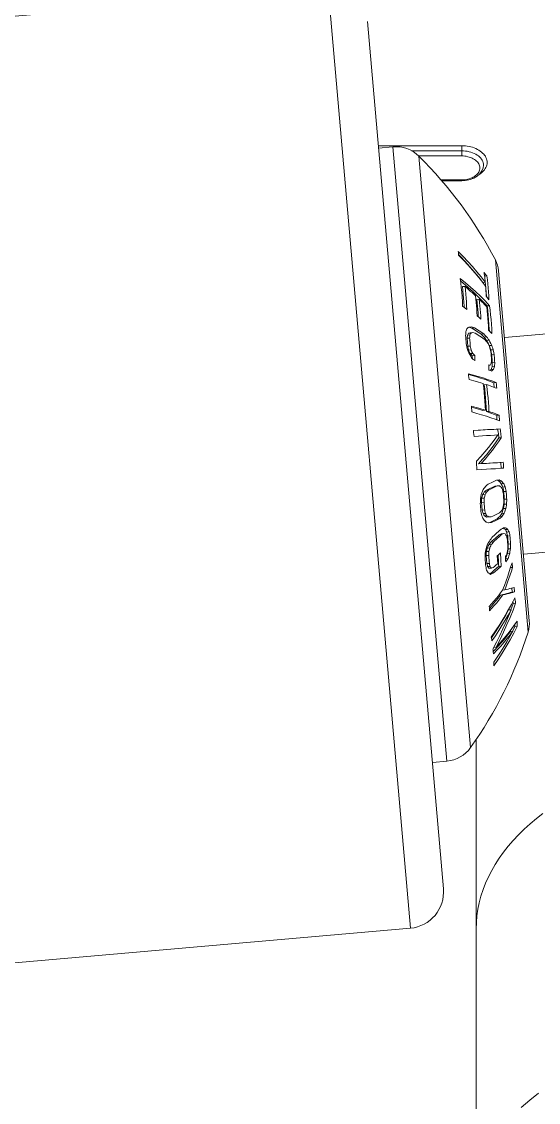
# Model space of a CAD drawing. Header units: centimetres. Extents: x 118932 to 154602, y -32682 to -23521.
# Drawn here: x 129665.58 to 129672.69, y -27647.36 to -27632.47 of the extents above; entities that cross this region are included whole.
import ezdxf

# ---------------------------------------------------------------- set-up
doc = ezdxf.new("R2010")
doc.units = ezdxf.units.CM
doc.header["$LTSCALE"] = 50
doc.header["$MEASUREMENT"] = 0
doc.layers.add('GEN_02_TF_Mobilya', color=7, linetype='Continuous', lineweight=5, true_color=0x745e3d)

# ---------------------------------------------------------------- blocks, each defined once
blk = doc.blocks.new('spor aletleri 3')
at = {"layer": 'GEN_02_TF_Mobilya'}
for p, q in [((-5.191, -30.701), (-6.236, -18.75)), ((-4.939, -20.601), (-5.529, -20.601)), ((-5.529, -20.603), (-4.817, -28.753)), ((-4.474, -22.033), (-4.025, -27.161)), ((-4.431, -22.182), (-4.009, -27.007)), ((-4.592, -22.254), (-4.623, -22.257)), ((-4.556, -22.665), (-4.589, -22.668)), ((-2.413, -22.931), (-4.35, -23.101)), ((-4.825, -23.067), (-4.86, -23.07)), ((-4.762, -22.97), (-4.797, -22.973)), ((-4.636, -23.053), (-4.67, -23.056)), ((-4.829, -23.11), (-4.864, -23.113)), ((-4.82, -23.22), (-4.855, -23.223)), ((-4.596, -23.093), (-4.629, -23.096)), ((-4.759, -23.351), (-4.794, -23.354)), ((-4.464, -23.723), (-4.498, -23.726)), ((-4.423, -24.172), (-4.456, -24.175)), ((-4.409, -24.362), (-4.442, -24.364)), ((-4.393, -25.077), (-4.426, -25.08)), ((-4.36, -25.115), (-4.393, -25.118)), ((-4.341, -25.161), (-4.374, -25.164)), ((-4.616, -25.268), (-4.651, -25.271)), ((-4.594, -25.231), (-4.629, -25.234)), ((-4.564, -25.203), (-4.598, -25.206)), ((-4.304, -25.747), (-4.337, -25.75)), ((-4.286, -25.782), (-4.319, -25.785)), ((-4.552, -26), (-4.587, -26.004)), ((-4.531, -25.956), (-4.566, -25.959)), ((-4.501, -25.918), (-4.536, -25.921)), ((-4.267, -26.013), (-4.3, -26.016)), ((-3.34, -26.023), (-4.089, -26.088)), ((-4.567, -26.105), (-4.602, -26.108)), ((-4.739, -35.043), (-4.739, -28.638))]:
    blk.add_line(p, q, dxfattribs=at)
at = {"layer": 'GEN_02_TF_Mobilya', "flags": 128}
for points in [[(-23.472, -32.802), (-24.605, -19.855), (-6.778, -18.295), (-5.645, -31.242)], [(-4.624, -22.249), (-4.628, -22.226), (-4.631, -22.203), (-4.618, -22.22), (-4.605, -22.237), (-4.592, -22.254), (-4.585, -22.309), (-4.578, -22.363), (-4.573, -22.418), (-4.569, -22.473), (-4.566, -22.528), (-4.564, -22.583), (-4.584, -22.558), (-4.603, -22.532), (-4.604, -22.509), (-4.604, -22.486), (-4.605, -22.463), (-4.606, -22.44), (-4.608, -22.416), (-4.609, -22.393), (-4.667, -22.32), (-4.726, -22.248), (-4.788, -22.177), (-4.851, -22.106), (-4.916, -22.037), (-4.983, -21.969), (-4.984, -21.952), (-4.985, -21.935), (-4.987, -21.917), (-4.92, -21.985), (-4.855, -22.054), (-4.792, -22.125), (-4.731, -22.196), (-4.671, -22.268), (-4.614, -22.341), (-4.616, -22.318), (-4.619, -22.295), (-4.621, -22.272)], [(-4.738, -22.619), (-4.743, -22.573), (-4.748, -22.527), (-4.772, -22.505), (-4.796, -22.484), (-4.82, -22.462), (-4.844, -22.441), (-4.869, -22.42), (-4.893, -22.399), (-4.887, -22.452), (-4.882, -22.505), (-4.877, -22.559), (-4.873, -22.612), (-4.871, -22.666), (-4.869, -22.719), (-4.897, -22.695), (-4.927, -22.672), (-4.929, -22.607), (-4.933, -22.543), (-4.938, -22.479), (-4.944, -22.415), (-4.951, -22.351), (-4.96, -22.288), (-4.887, -22.348), (-4.816, -22.409), (-4.748, -22.471), (-4.681, -22.535), (-4.617, -22.599), (-4.556, -22.665), (-4.548, -22.728), (-4.54, -22.792), (-4.534, -22.856), (-4.53, -22.92), (-4.526, -22.985), (-4.523, -23.049), (-4.546, -23.024), (-4.569, -23), (-4.571, -22.947), (-4.574, -22.893), (-4.577, -22.84), (-4.582, -22.786), (-4.587, -22.733), (-4.593, -22.68), (-4.61, -22.662), (-4.627, -22.645), (-4.644, -22.627), (-4.662, -22.61), (-4.68, -22.592), (-4.697, -22.575), (-4.692, -22.621), (-4.687, -22.667), (-4.683, -22.713), (-4.68, -22.76), (-4.677, -22.806), (-4.674, -22.852), (-4.7, -22.828), (-4.725, -22.804), (-4.728, -22.758), (-4.73, -22.711), (-4.734, -22.665)]]:
    blk.add_lwpolyline(points, close=True, dxfattribs=at)
for points in [[(-5.225, -20.931), (-4.939, -20.931), (-4.917, -20.93), (-4.896, -20.928), (-4.875, -20.925), (-4.854, -20.921), (-4.834, -20.915), (-4.815, -20.909), (-4.796, -20.901), (-4.779, -20.892), (-4.763, -20.883), (-4.748, -20.872), (-4.735, -20.861), (-4.723, -20.849), (-4.713, -20.836), (-4.704, -20.823), (-4.698, -20.809), (-4.693, -20.795), (-4.69, -20.78), (-4.689, -20.766), (-4.69, -20.752), (-4.693, -20.737), (-4.698, -20.723), (-4.704, -20.709), (-4.712, -20.696), (-4.723, -20.683), (-4.734, -20.671), (-4.748, -20.66), (-4.762, -20.649), (-4.779, -20.639), (-4.796, -20.63), (-4.814, -20.623), (-4.834, -20.616), (-4.854, -20.611), (-4.875, -20.606), (-4.896, -20.603), (-4.917, -20.601), (-4.939, -20.601), (-4.939, -20.46), (-6.087, -20.46)], [(-5.343, -28.958), (-5.144, -28.94), (-5.885, -20.475), (-6.084, -20.492)], [(-5.628, -20.53), (-4.939, -20.53), (-4.913, -20.531), (-4.887, -20.533), (-4.862, -20.537), (-4.837, -20.542), (-4.813, -20.549), (-4.79, -20.557), (-4.767, -20.566), (-4.746, -20.576), (-4.727, -20.588), (-4.709, -20.601), (-4.693, -20.615), (-4.679, -20.629), (-4.667, -20.645), (-4.657, -20.661), (-4.649, -20.677), (-4.644, -20.694), (-4.64, -20.711), (-4.639, -20.728), (-4.644, -20.767), (-4.66, -20.808), (-4.687, -20.846), (-4.724, -20.879), (-4.77, -20.907), (-4.823, -20.927), (-4.88, -20.939), (-4.939, -20.943)], [(-4.702, -20.861), (-4.684, -20.848), (-4.666, -20.835), (-4.651, -20.821), (-4.637, -20.807), (-4.624, -20.792), (-4.614, -20.776), (-4.605, -20.759), (-4.598, -20.743), (-4.593, -20.726), (-4.59, -20.708), (-4.589, -20.691), (-4.59, -20.674), (-4.593, -20.657), (-4.598, -20.64), (-4.605, -20.623), (-4.613, -20.606), (-4.624, -20.591), (-4.636, -20.575), (-4.65, -20.561), (-4.665, -20.547), (-4.683, -20.534), (-4.701, -20.521), (-4.721, -20.51), (-4.742, -20.5), (-4.765, -20.49), (-4.788, -20.482), (-4.812, -20.475), (-4.837, -20.47), (-4.862, -20.465), (-4.888, -20.462), (-4.913, -20.46), (-4.939, -20.46)], [(-5.214, -20.943), (-4.939, -20.943), (-4.939, -20.931)], [(-4.983, -21.961), (-4.956, -21.988), (-4.89, -22.057), (-4.827, -22.128), (-4.765, -22.199), (-4.705, -22.271), (-4.647, -22.344), (-4.614, -22.341), (-4.611, -22.366), (-4.606, -22.421), (-4.602, -22.476), (-4.599, -22.531), (-4.599, -22.538)], [(-4.955, -22.324), (-4.922, -22.351), (-4.851, -22.412), (-4.782, -22.474), (-4.715, -22.538), (-4.651, -22.602), (-4.589, -22.668), (-4.581, -22.731), (-4.574, -22.795), (-4.568, -22.859), (-4.563, -22.923), (-4.559, -22.988), (-4.558, -23.011)], [(-4.893, -22.399), (-4.929, -22.402), (-4.923, -22.455), (-4.917, -22.508), (-4.913, -22.562), (-4.909, -22.615), (-4.906, -22.669), (-4.905, -22.689)], [(-4.697, -22.575), (-4.731, -22.578), (-4.726, -22.624), (-4.721, -22.67), (-4.717, -22.716), (-4.714, -22.763), (-4.711, -22.809), (-4.71, -22.818)], [(-4.867, -23.232), (-4.872, -23.21), (-4.876, -23.187), (-4.878, -23.169), (-4.879, -23.151), (-4.881, -23.132), (-4.882, -23.114), (-4.884, -23.096), (-4.886, -23.077), (-4.884, -23.059), (-4.883, -23.04), (-4.882, -23.022), (-4.878, -23.009), (-4.873, -22.997), (-4.869, -22.984), (-4.859, -22.975), (-4.848, -22.966), (-4.839, -22.958), (-4.825, -22.963), (-4.797, -22.973), (-4.775, -22.987), (-4.754, -23), (-4.733, -23.014), (-4.712, -23.028), (-4.691, -23.042), (-4.67, -23.056), (-4.657, -23.069), (-4.643, -23.083), (-4.629, -23.096), (-4.614, -23.117), (-4.595, -23.143), (-4.583, -23.166), (-4.571, -23.19), (-4.559, -23.214)], [(-4.811, -23.041), (-4.786, -23.033), (-4.821, -23.036), (-4.846, -23.044), (-4.85, -23.053), (-4.855, -23.061), (-4.86, -23.07), (-4.861, -23.084), (-4.863, -23.099), (-4.864, -23.113), (-4.863, -23.131), (-4.861, -23.15), (-4.859, -23.168), (-4.858, -23.186), (-4.856, -23.205), (-4.855, -23.223), (-4.853, -23.232), (-4.845, -23.268), (-4.843, -23.277)], [(-4.807, -23.274), (-4.811, -23.256), (-4.816, -23.238), (-4.82, -23.22), (-4.821, -23.202), (-4.823, -23.183), (-4.824, -23.165), (-4.826, -23.147), (-4.827, -23.128), (-4.829, -23.11), (-4.828, -23.096), (-4.826, -23.081), (-4.825, -23.067), (-4.82, -23.058), (-4.815, -23.05), (-4.811, -23.041), (-4.846, -23.044)], [(-4.805, -22.955), (-4.838, -22.958), (-4.805, -22.955), (-4.79, -22.96), (-4.776, -22.965), (-4.762, -22.97), (-4.74, -22.984), (-4.719, -22.997), (-4.698, -23.011), (-4.677, -23.025), (-4.657, -23.039), (-4.636, -23.053), (-4.623, -23.066), (-4.609, -23.08), (-4.596, -23.093), (-4.584, -23.109), (-4.573, -23.124), (-4.562, -23.14)], [(-4.532, -23.358), (-4.533, -23.34), (-4.535, -23.322), (-4.537, -23.304), (-4.543, -23.276), (-4.549, -23.249), (-4.558, -23.225), (-4.568, -23.201), (-4.581, -23.181), (-4.594, -23.16), (-4.605, -23.149), (-4.616, -23.137), (-4.627, -23.126), (-4.647, -23.112), (-4.668, -23.098), (-4.689, -23.084), (-4.71, -23.07), (-4.731, -23.057), (-4.752, -23.043), (-4.786, -23.033)], [(-4.506, -23.271), (-4.512, -23.251), (-4.519, -23.231), (-4.526, -23.211), (-4.538, -23.187), (-4.55, -23.164), (-4.562, -23.14), (-4.595, -23.143)], [(-4.526, -23.211), (-4.559, -23.214), (-4.556, -23.224), (-4.542, -23.264), (-4.539, -23.274), (-4.532, -23.307), (-4.526, -23.34)], [(-4.852, -23.284), (-4.863, -23.254), (-4.867, -23.232)], [(-4.815, -23.361), (-4.828, -23.337), (-4.841, -23.314), (-4.852, -23.284)], [(-4.787, -23.322), (-4.797, -23.298), (-4.807, -23.274), (-4.843, -23.277), (-4.825, -23.317), (-4.822, -23.325)], [(-4.792, -23.393), (-4.794, -23.366), (-4.794, -23.354), (-4.808, -23.339), (-4.822, -23.325), (-4.787, -23.322), (-4.773, -23.336), (-4.759, -23.351), (-4.758, -23.375), (-4.757, -23.4), (-4.756, -23.424), (-4.764, -23.417), (-4.779, -23.404), (-4.802, -23.385), (-4.815, -23.361)], [(-4.545, -23.482), (-4.54, -23.474), (-4.536, -23.465), (-4.532, -23.457), (-4.53, -23.435), (-4.527, -23.413), (-4.529, -23.395), (-4.53, -23.377), (-4.532, -23.358)], [(-4.493, -23.337), (-4.497, -23.315), (-4.501, -23.293), (-4.506, -23.271), (-4.539, -23.274)], [(-4.483, -23.447), (-4.485, -23.429), (-4.486, -23.411), (-4.488, -23.392), (-4.489, -23.374), (-4.491, -23.356), (-4.493, -23.337), (-4.526, -23.34), (-4.524, -23.358), (-4.522, -23.377), (-4.521, -23.395), (-4.518, -23.432), (-4.517, -23.45)], [(-4.547, -23.558), (-4.536, -23.548), (-4.532, -23.543), (-4.499, -23.54), (-4.508, -23.549), (-4.517, -23.558), (-4.526, -23.567), (-4.533, -23.564), (-4.558, -23.554), (-4.564, -23.551), (-4.565, -23.527), (-4.566, -23.502), (-4.567, -23.478), (-4.545, -23.482), (-4.567, -23.484)], [(-4.499, -23.54), (-4.495, -23.528), (-4.491, -23.515), (-4.487, -23.503), (-4.52, -23.506), (-4.524, -23.518), (-4.528, -23.531), (-4.532, -23.543)], [(-4.487, -23.503), (-4.485, -23.484), (-4.484, -23.466), (-4.483, -23.447), (-4.517, -23.45), (-4.518, -23.469), (-4.519, -23.487), (-4.52, -23.506)], [(-4.453, -24.239), (-4.453, -24.228), (-4.455, -24.202), (-4.456, -24.175), (-4.479, -24.166), (-4.502, -24.158), (-4.525, -24.149), (-4.549, -24.141), (-4.573, -24.132), (-4.597, -24.124), (-4.563, -24.121), (-4.539, -24.13), (-4.515, -24.138), (-4.491, -24.146), (-4.468, -24.155), (-4.445, -24.163), (-4.423, -24.172), (-4.421, -24.199), (-4.42, -24.225), (-4.419, -24.252), (-4.477, -24.23), (-4.537, -24.209), (-4.599, -24.188), (-4.664, -24.168), (-4.731, -24.148), (-4.8, -24.129), (-4.801, -24.102), (-4.803, -24.076), (-4.804, -24.049), (-4.77, -24.058), (-4.738, -24.068), (-4.705, -24.077), (-4.673, -24.086), (-4.642, -24.096), (-4.611, -24.106), (-4.615, -24.044), (-4.619, -23.982), (-4.624, -23.92), (-4.63, -23.859), (-4.636, -23.797), (-4.643, -23.736), (-4.674, -23.726), (-4.706, -23.716), (-4.737, -23.707), (-4.77, -23.698), (-4.803, -23.689), (-4.836, -23.679), (-4.84, -23.653), (-4.843, -23.627), (-4.847, -23.601), (-4.777, -23.62), (-4.71, -23.639), (-4.645, -23.66), (-4.582, -23.68), (-4.522, -23.701), (-4.464, -23.723), (-4.461, -23.75), (-4.458, -23.776), (-4.454, -23.802)], [(-4.845, -23.614), (-4.812, -23.623), (-4.745, -23.642), (-4.679, -23.663), (-4.616, -23.683), (-4.556, -23.704), (-4.498, -23.726), (-4.494, -23.752), (-4.491, -23.779), (-4.49, -23.789)], [(-4.595, -23.751), (-4.629, -23.754), (-4.622, -23.816), (-4.616, -23.877), (-4.61, -23.939), (-4.605, -24.001), (-4.601, -24.062), (-4.597, -24.124)], [(-4.454, -23.802), (-4.477, -23.794), (-4.5, -23.785), (-4.523, -23.776), (-4.547, -23.768), (-4.571, -23.76), (-4.595, -23.751), (-4.588, -23.813), (-4.582, -23.874), (-4.576, -23.936), (-4.571, -23.998), (-4.567, -24.06), (-4.563, -24.121)], [(-4.803, -24.062), (-4.773, -24.071), (-4.74, -24.08), (-4.708, -24.089), (-4.677, -24.099), (-4.646, -24.109), (-4.611, -24.106)], [(-4.427, -24.486), (-4.429, -24.466), (-4.432, -24.445), (-4.434, -24.425), (-4.437, -24.405), (-4.439, -24.385), (-4.442, -24.364), (-4.498, -24.368), (-4.556, -24.372), (-4.617, -24.375), (-4.68, -24.379), (-4.778, -24.385), (-4.71, -24.381), (-4.645, -24.376), (-4.583, -24.372), (-4.522, -24.369), (-4.464, -24.365), (-4.409, -24.362), (-4.406, -24.382), (-4.403, -24.402), (-4.401, -24.422), (-4.398, -24.443), (-4.396, -24.463), (-4.394, -24.483)], [(-4.736, -24.805), (-4.677, -24.741), (-4.621, -24.679), (-4.57, -24.618), (-4.523, -24.559), (-4.479, -24.501), (-4.439, -24.445), (-4.489, -24.448), (-4.541, -24.451), (-4.595, -24.455), (-4.651, -24.458), (-4.708, -24.462), (-4.767, -24.466), (-4.771, -24.439), (-4.774, -24.412), (-4.778, -24.385)], [(-4.672, -24.841), (-4.616, -24.778), (-4.564, -24.716), (-4.516, -24.655), (-4.472, -24.596), (-4.431, -24.539), (-4.394, -24.483), (-4.427, -24.486), (-4.464, -24.542), (-4.505, -24.599), (-4.55, -24.658), (-4.598, -24.719), (-4.651, -24.781), (-4.707, -24.844)], [(-4.399, -24.825), (-4.446, -24.828), (-4.495, -24.831), (-4.546, -24.834), (-4.598, -24.837), (-4.652, -24.841), (-4.707, -24.844), (-4.672, -24.841), (-4.617, -24.838), (-4.563, -24.834), (-4.511, -24.831), (-4.461, -24.828), (-4.413, -24.825), (-4.366, -24.822), (-4.365, -24.849), (-4.363, -24.876), (-4.362, -24.903), (-4.395, -24.905), (-4.475, -24.91), (-4.536, -24.914), (-4.598, -24.918), (-4.663, -24.922), (-4.731, -24.927), (-4.731, -24.907), (-4.732, -24.886), (-4.733, -24.866), (-4.734, -24.845), (-4.735, -24.825), (-4.736, -24.805)], [(-4.366, -24.822), (-4.399, -24.825), (-4.398, -24.852), (-4.397, -24.879), (-4.395, -24.906)], [(-4.665, -25.54), (-4.669, -25.52), (-4.674, -25.499), (-4.675, -25.481), (-4.677, -25.464), (-4.678, -25.446), (-4.68, -25.429), (-4.681, -25.411), (-4.683, -25.393), (-4.682, -25.37), (-4.682, -25.347), (-4.681, -25.324), (-4.675, -25.294), (-4.67, -25.264), (-4.661, -25.241), (-4.651, -25.219), (-4.642, -25.196), (-4.632, -25.183), (-4.622, -25.169), (-4.613, -25.155), (-4.6, -25.145), (-4.587, -25.134), (-4.574, -25.124), (-4.554, -25.115), (-4.535, -25.106), (-4.516, -25.097), (-4.497, -25.088), (-4.479, -25.079), (-4.46, -25.07), (-4.423, -25.065), (-4.408, -25.071), (-4.393, -25.077), (-4.381, -25.09), (-4.37, -25.103), (-4.36, -25.115), (-4.353, -25.13), (-4.347, -25.146), (-4.341, -25.161), (-4.336, -25.182), (-4.332, -25.202), (-4.328, -25.223)], [(-4.566, -25.575), (-4.599, -25.576), (-4.564, -25.573), (-4.532, -25.572), (-4.512, -25.563), (-4.493, -25.554), (-4.474, -25.545), (-4.455, -25.536), (-4.437, -25.527), (-4.419, -25.517), (-4.409, -25.508), (-4.4, -25.499), (-4.391, -25.49), (-4.381, -25.471), (-4.372, -25.453), (-4.366, -25.429), (-4.361, -25.406), (-4.359, -25.378), (-4.358, -25.35), (-4.359, -25.332), (-4.361, -25.315), (-4.362, -25.297), (-4.364, -25.279), (-4.365, -25.262), (-4.367, -25.244), (-4.371, -25.228), (-4.373, -25.22), (-4.379, -25.195), (-4.388, -25.179), (-4.397, -25.163), (-4.408, -25.155), (-4.42, -25.147), (-4.45, -25.148), (-4.484, -25.151), (-4.503, -25.16), (-4.521, -25.17), (-4.54, -25.179), (-4.559, -25.188), (-4.579, -25.197), (-4.598, -25.206), (-4.609, -25.215), (-4.619, -25.224), (-4.629, -25.234), (-4.64, -25.252), (-4.651, -25.271), (-4.657, -25.294), (-4.664, -25.318)], [(-4.45, -25.148), (-4.469, -25.157), (-4.487, -25.167), (-4.506, -25.176), (-4.525, -25.185), (-4.544, -25.194), (-4.564, -25.203), (-4.574, -25.212), (-4.584, -25.221), (-4.594, -25.231), (-4.605, -25.249), (-4.616, -25.268), (-4.622, -25.291), (-4.628, -25.315), (-4.629, -25.334), (-4.63, -25.352), (-4.631, -25.371)], [(-4.452, -25.07), (-4.431, -25.078), (-4.426, -25.08), (-4.415, -25.093), (-4.404, -25.105), (-4.393, -25.118), (-4.383, -25.141), (-4.374, -25.164), (-4.369, -25.184), (-4.365, -25.205), (-4.361, -25.226)], [(-4.628, -25.315), (-4.664, -25.318), (-4.665, -25.337), (-4.666, -25.355), (-4.667, -25.374), (-4.665, -25.392), (-4.663, -25.409), (-4.662, -25.427), (-4.66, -25.444), (-4.659, -25.462), (-4.657, -25.48)], [(-4.352, -25.331), (-4.353, -25.314), (-4.355, -25.296), (-4.356, -25.279), (-4.358, -25.261), (-4.359, -25.244), (-4.361, -25.226), (-4.328, -25.223), (-4.326, -25.241), (-4.324, -25.258), (-4.323, -25.276), (-4.321, -25.293), (-4.32, -25.311), (-4.319, -25.329), (-4.319, -25.352), (-4.32, -25.375), (-4.32, -25.398)], [(-4.667, -25.374), (-4.631, -25.371), (-4.63, -25.389), (-4.628, -25.406), (-4.626, -25.424), (-4.625, -25.441), (-4.623, -25.459), (-4.622, -25.477), (-4.618, -25.493), (-4.614, -25.509), (-4.61, -25.526)], [(-4.354, -25.525), (-4.346, -25.503), (-4.338, -25.48), (-4.33, -25.458), (-4.364, -25.461), (-4.371, -25.483), (-4.376, -25.495), (-4.383, -25.517), (-4.388, -25.528)], [(-4.33, -25.458), (-4.327, -25.438), (-4.324, -25.418), (-4.32, -25.398), (-4.354, -25.401), (-4.358, -25.431), (-4.364, -25.461)], [(-4.319, -25.329), (-4.352, -25.331), (-4.352, -25.355), (-4.353, -25.378), (-4.354, -25.401)], [(-4.647, -25.591), (-4.654, -25.576), (-4.66, -25.561), (-4.665, -25.54)], [(-4.622, -25.477), (-4.657, -25.48), (-4.653, -25.496), (-4.649, -25.512), (-4.645, -25.529)], [(-4.615, -25.632), (-4.628, -25.619), (-4.64, -25.607), (-4.647, -25.591)], [(-4.591, -25.558), (-4.6, -25.542), (-4.61, -25.526), (-4.645, -25.529), (-4.635, -25.545), (-4.626, -25.561)], [(-4.564, -25.573), (-4.577, -25.566), (-4.591, -25.558), (-4.626, -25.561), (-4.613, -25.569), (-4.599, -25.576)], [(-4.528, -25.651), (-4.563, -25.654), (-4.543, -25.645), (-4.524, -25.636), (-4.505, -25.627), (-4.486, -25.618), (-4.467, -25.609), (-4.449, -25.6), (-4.415, -25.597), (-4.433, -25.606), (-4.452, -25.615), (-4.47, -25.624), (-4.489, -25.633), (-4.509, -25.642), (-4.528, -25.651), (-4.569, -25.656), (-4.592, -25.649), (-4.603, -25.645), (-4.615, -25.632)], [(-4.415, -25.597), (-4.403, -25.587), (-4.392, -25.576), (-4.38, -25.566), (-4.414, -25.569), (-4.426, -25.579), (-4.437, -25.589), (-4.449, -25.6)], [(-4.38, -25.566), (-4.371, -25.552), (-4.363, -25.539), (-4.354, -25.525), (-4.388, -25.528), (-4.396, -25.541), (-4.405, -25.555), (-4.414, -25.569)], [(-4.6, -26.291), (-4.604, -26.273), (-4.608, -26.255), (-4.609, -26.236), (-4.611, -26.218), (-4.612, -26.2), (-4.614, -26.182), (-4.616, -26.164), (-4.617, -26.145), (-4.616, -26.123), (-4.616, -26.1), (-4.615, -26.078), (-4.609, -26.047), (-4.604, -26.016), (-4.595, -25.991), (-4.586, -25.966), (-4.577, -25.941), (-4.567, -25.924), (-4.557, -25.907), (-4.548, -25.89), (-4.535, -25.875), (-4.523, -25.86), (-4.51, -25.845), (-4.492, -25.829), (-4.473, -25.812), (-4.455, -25.796), (-4.436, -25.78), (-4.419, -25.763), (-4.401, -25.747), (-4.395, -25.743), (-4.377, -25.733), (-4.365, -25.726), (-4.336, -25.724), (-4.325, -25.732), (-4.314, -25.739), (-4.304, -25.747), (-4.298, -25.759), (-4.292, -25.771), (-4.286, -25.782), (-4.282, -25.8), (-4.278, -25.819), (-4.274, -25.837)], [(-4.368, -25.728), (-4.353, -25.739), (-4.337, -25.75), (-4.331, -25.762), (-4.325, -25.773), (-4.319, -25.785), (-4.315, -25.803), (-4.309, -25.831), (-4.307, -25.84)], [(-4.304, -26.013), (-4.303, -25.985), (-4.304, -25.967), (-4.305, -25.948), (-4.307, -25.93), (-4.308, -25.912), (-4.31, -25.894), (-4.312, -25.876), (-4.317, -25.854), (-4.323, -25.833), (-4.326, -25.83), (-4.329, -25.826), (-4.334, -25.818), (-4.34, -25.81), (-4.363, -25.805), (-4.396, -25.808), (-4.425, -25.822), (-4.443, -25.839), (-4.461, -25.855), (-4.479, -25.872), (-4.498, -25.888), (-4.517, -25.904), (-4.536, -25.921), (-4.551, -25.94), (-4.566, -25.959), (-4.573, -25.974), (-4.58, -25.989), (-4.587, -26.004), (-4.593, -26.028), (-4.599, -26.053)], [(-4.391, -25.819), (-4.409, -25.836), (-4.427, -25.852), (-4.445, -25.869), (-4.463, -25.885), (-4.482, -25.901), (-4.501, -25.918), (-4.511, -25.931), (-4.521, -25.944), (-4.531, -25.956), (-4.538, -25.971), (-4.545, -25.986), (-4.552, -26), (-4.558, -26.025), (-4.564, -26.05), (-4.565, -26.069), (-4.566, -26.087), (-4.567, -26.105), (-4.565, -26.124), (-4.564, -26.142), (-4.562, -26.16), (-4.561, -26.178), (-4.559, -26.196), (-4.558, -26.215)], [(-4.363, -25.805), (-4.391, -25.819), (-4.425, -25.822)], [(-4.265, -25.946), (-4.266, -25.928), (-4.268, -25.91), (-4.269, -25.891), (-4.271, -25.873), (-4.272, -25.855), (-4.274, -25.837), (-4.307, -25.84), (-4.305, -25.858), (-4.302, -25.894), (-4.301, -25.913), (-4.299, -25.931), (-4.298, -25.949)], [(-4.564, -26.05), (-4.599, -26.053), (-4.6, -26.072), (-4.601, -26.09), (-4.602, -26.108), (-4.601, -26.127), (-4.599, -26.145), (-4.597, -26.163), (-4.596, -26.181), (-4.594, -26.2), (-4.593, -26.218), (-4.589, -26.232), (-4.585, -26.246), (-4.582, -26.26)], [(-4.31, -26.078), (-4.305, -26.047), (-4.3, -26.016), (-4.299, -25.994), (-4.299, -25.971), (-4.298, -25.949), (-4.265, -25.946), (-4.265, -25.969), (-4.266, -25.991), (-4.267, -26.013), (-4.27, -26.034), (-4.274, -26.055), (-4.277, -26.075), (-4.31, -26.078), (-4.318, -26.103), (-4.322, -26.115), (-4.33, -26.14), (-4.334, -26.153), (-4.3, -26.15), (-4.311, -26.165), (-4.322, -26.18), (-4.333, -26.195), (-4.334, -26.17), (-4.335, -26.146), (-4.336, -26.121), (-4.326, -26.106), (-4.317, -26.09), (-4.311, -26.065), (-4.306, -26.04), (-4.304, -26.013)], [(-4.528, -26.28), (-4.534, -26.272), (-4.54, -26.265), (-4.546, -26.257), (-4.582, -26.26), (-4.575, -26.268), (-4.569, -26.275), (-4.563, -26.283), (-4.528, -26.28), (-4.504, -26.272), (-4.493, -26.264), (-4.483, -26.255), (-4.473, -26.246), (-4.462, -26.237), (-4.452, -26.228), (-4.442, -26.22), (-4.443, -26.201), (-4.444, -26.183), (-4.445, -26.165), (-4.446, -26.147), (-4.448, -26.128), (-4.449, -26.11), (-4.434, -26.097), (-4.42, -26.084), (-4.405, -26.071), (-4.403, -26.101), (-4.401, -26.132), (-4.399, -26.162), (-4.398, -26.192), (-4.396, -26.223), (-4.395, -26.253)], [(-4.437, -26.1), (-4.437, -26.104), (-4.435, -26.135), (-4.433, -26.165), (-4.432, -26.195), (-4.431, -26.226), (-4.429, -26.256)], [(-4.277, -26.075), (-4.281, -26.088), (-4.288, -26.112), (-4.296, -26.137), (-4.3, -26.15)], [(-4.284, -26.329), (-4.265, -26.268), (-4.246, -26.208), (-4.244, -26.229), (-4.241, -26.25), (-4.238, -26.271)], [(-4.583, -26.333), (-4.589, -26.321), (-4.596, -26.309), (-4.6, -26.291)], [(-4.546, -26.257), (-4.55, -26.243), (-4.554, -26.229), (-4.558, -26.215), (-4.593, -26.218)], [(-4.549, -26.358), (-4.544, -26.355), (-4.508, -26.352), (-4.541, -26.367), (-4.547, -26.363), (-4.553, -26.359), (-4.564, -26.352), (-4.576, -26.344), (-4.583, -26.333)], [(-4.404, -26.652), (-4.37, -26.649), (-4.399, -26.686), (-4.429, -26.724), (-4.459, -26.761), (-4.49, -26.797), (-4.522, -26.834), (-4.554, -26.87), (-4.556, -26.849), (-4.557, -26.828), (-4.559, -26.807), (-4.527, -26.771), (-4.495, -26.734), (-4.464, -26.697), (-4.434, -26.66), (-4.404, -26.623), (-4.375, -26.586), (-4.351, -26.52), (-4.327, -26.455), (-4.305, -26.392), (-4.284, -26.329)], [(-4.508, -26.352), (-4.489, -26.336), (-4.47, -26.319), (-4.451, -26.303), (-4.432, -26.287), (-4.413, -26.27), (-4.395, -26.253), (-4.429, -26.256), (-4.448, -26.273), (-4.467, -26.29), (-4.485, -26.306), (-4.505, -26.323), (-4.524, -26.339), (-4.544, -26.355)], [(-4.345, -26.581), (-4.325, -26.527), (-4.306, -26.475), (-4.288, -26.423), (-4.27, -26.371), (-4.254, -26.321), (-4.238, -26.271), (-4.267, -26.273)], [(-4.37, -26.649), (-4.34, -26.642), (-4.312, -26.635), (-4.285, -26.628), (-4.259, -26.622), (-4.235, -26.615), (-4.212, -26.609), (-4.246, -26.612), (-4.269, -26.618), (-4.293, -26.625), (-4.319, -26.631), (-4.346, -26.638), (-4.374, -26.645), (-4.404, -26.652), (-4.433, -26.689), (-4.463, -26.727), (-4.494, -26.764), (-4.525, -26.8), (-4.557, -26.837)], [(-4.376, -26.584), (-4.345, -26.581), (-4.321, -26.575), (-4.298, -26.569), (-4.276, -26.563), (-4.254, -26.557), (-4.234, -26.551), (-4.215, -26.546), (-4.214, -26.567), (-4.213, -26.588), (-4.212, -26.609)], [(-4.248, -26.555), (-4.247, -26.57), (-4.246, -26.591), (-4.246, -26.612)], [(-4.53, -27.243), (-4.511, -27.215), (-4.464, -27.144), (-4.419, -27.073), (-4.375, -27.002), (-4.333, -26.93), (-4.293, -26.857), (-4.259, -26.854), (-4.299, -26.927), (-4.341, -26.999), (-4.384, -27.07), (-4.429, -27.141), (-4.475, -27.212), (-4.523, -27.282), (-4.526, -27.265), (-4.529, -27.249), (-4.532, -27.233), (-4.472, -27.145), (-4.414, -27.055), (-4.359, -26.966), (-4.306, -26.875), (-4.255, -26.783), (-4.207, -26.691), (-4.205, -26.703), (-4.203, -26.715), (-4.201, -26.727), (-4.199, -26.74), (-4.198, -26.752), (-4.196, -26.764)], [(-4.465, -27.371), (-4.411, -27.265), (-4.362, -27.162), (-4.315, -27.059), (-4.272, -26.959), (-4.232, -26.861), (-4.196, -26.764), (-4.229, -26.767), (-4.262, -26.853)], [(-4.233, -26.74), (-4.233, -26.743), (-4.231, -26.755), (-4.229, -26.767)], [(-4.505, -27.431), (-4.486, -27.411), (-4.436, -27.357), (-4.39, -27.305), (-4.346, -27.253), (-4.306, -27.203), (-4.268, -27.153), (-4.234, -27.15), (-4.272, -27.2), (-4.312, -27.25), (-4.355, -27.302), (-4.401, -27.354), (-4.45, -27.408), (-4.502, -27.462), (-4.503, -27.451), (-4.504, -27.44), (-4.505, -27.429), (-4.506, -27.418), (-4.507, -27.407), (-4.508, -27.396), (-4.46, -27.302), (-4.414, -27.21), (-4.371, -27.119), (-4.331, -27.029), (-4.294, -26.941), (-4.259, -26.854)], [(-4.24, -27.151), (-4.207, -27.088), (-4.174, -27.085), (-4.222, -27.178), (-4.272, -27.269), (-4.325, -27.36), (-4.38, -27.45), (-4.437, -27.539), (-4.497, -27.627), (-4.497, -27.611), (-4.497, -27.594), (-4.497, -27.578), (-4.45, -27.508), (-4.403, -27.437), (-4.359, -27.366), (-4.316, -27.295), (-4.274, -27.223), (-4.234, -27.15)], [(-4.496, -27.374), (-4.465, -27.371), (-4.408, -27.308), (-4.354, -27.246), (-4.304, -27.185), (-4.258, -27.126), (-4.215, -27.068), (-4.175, -27.011), (-4.175, -27.023), (-4.174, -27.036), (-4.174, -27.048), (-4.174, -27.06), (-4.174, -27.073), (-4.174, -27.085)], [(-4.207, -27.057), (-4.207, -27.063), (-4.207, -27.076), (-4.207, -27.088)], [(-4.739, -31.254), (-4.737, -31.162), (-4.729, -31.071), (-4.715, -30.98), (-4.697, -30.89), (-4.673, -30.8), (-4.644, -30.71), (-4.61, -30.622), (-4.57, -30.534), (-4.526, -30.447), (-4.477, -30.362), (-4.422, -30.277), (-4.363, -30.194), (-4.299, -30.113), (-4.23, -30.033), (-4.157, -29.955), (-4.079, -29.878), (-3.997, -29.804), (-3.91, -29.731), (-3.82, -29.661)], [(-3.879, -33.513), (-4.002, -33.612), (-4.118, -33.714)]]:
    blk.add_lwpolyline(points, dxfattribs=at)
at = {"layer": 'GEN_02_TF_Mobilya'}
for centre, radius, start, end in [((-5.845, -20.923), 0.45, 45.4013, 94.9993), ((-9.531, -24.66), 5.698, 27.4598, 45.4013), ((-4.829, -22.217), 0.4, 4.9993, 27.4598), ((-4.407, -27.041), 0.4, 342.5389, 4.9993), ((-9.461, -25.452), 5.698, 324.5974, 342.5389), ((-5.183, -28.492), 0.45, 274.9993, 324.5974), ((-5.689, -30.744), 0.5, 274.9993, 4.9993)]:
    blk.add_arc(centre, radius, start, end, dxfattribs=at)
blk = doc.blocks.new('c blok level -1 tefriş')
blk.add_blockref('spor aletleri 3', (89.924, 927.074, -0.003))

msp = doc.modelspace()

# ---------------------------------------------------------------- block references
msp.add_blockref('c blok level -1 tefriş', (129586.651, -28540.795, 0.003))

doc.saveas('drawing.dxf')
